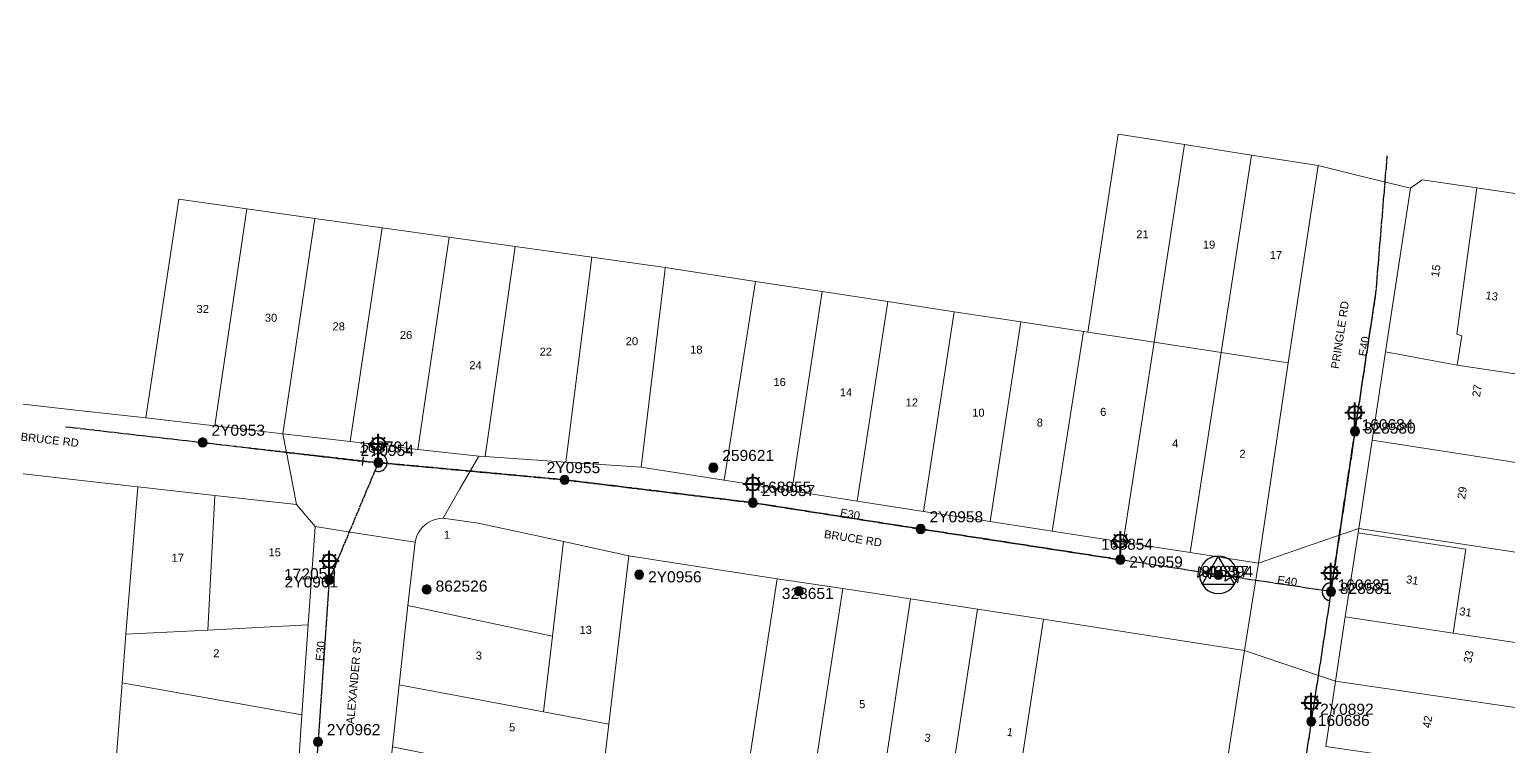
# Model space of a CAD drawing. Header units: metres. Extents: x 15383 to 530218, y 6156255 to 6759712.
# Drawn here: x 305922.8 to 306255.5, y 6193067.4 to 6193228.8 of the extents above; entities that cross this region are included whole.
import ezdxf
from ezdxf.enums import TextEntityAlignment as Align

# ---------------------------------------------------------------- set-up
doc = ezdxf.new("R2010")
doc.units = ezdxf.units.M
doc.linetypes.add('Cable Exist OH', pattern=[1, 1, 0])
doc.layers.get('0').update_dxf_attribs({"color": 6})
for name, color, linetype in [('_User Miscellaneous1', 7, 'Continuous'), ('Equip_LV_EXT', 7, 'Continuous'), ('Equip_SP_SL_EXT', 7, 'Continuous'), ('Mains_HV_EXT', 7, 'Continuous'), ('Mains_LV_EXT', 7, 'Continuous'), ('Mains_SL_EXT', 7, 'Continuous'), ('Sub_SP_TR_HV_LV_EXT', 7, 'Continuous'), ('SupportsOH_SP_TR_HV_LV_SL_EXT', 7, 'Continuous')]:
    doc.layers.add(name, color=color, linetype=linetype)
for name, color, linetype, lineweight in [('Cadastre Buildings_SP_EXT', 9, 'Continuous', 5), ('Cadastre Land Parcels_SP_EXT', 9, 'Continuous', 5), ('Cadastre Roads_SP_EXT', 9, 'Continuous', 5)]:
    doc.layers.add(name, color=color, linetype=linetype, lineweight=lineweight)
doc.styles.add('iecARIAL', font='arial.ttf', dxfattribs={"height": 2})
doc.styles.add('POLE_LABEL', font='arial.ttf')
doc.styles.get("Standard").update_dxf_attribs({"font": 'arial.ttf'})

# ---------------------------------------------------------------- blocks, each defined once
blk = doc.blocks.new('SUB_POLE_EXT')
blk.add_wipeout([(0, 4.22), (0.42, 4.2), (0.83, 4.14), (1.21, 4.05), (1.62, 3.9), (1.99, 3.72), (2.35, 3.51), (2.68, 3.26), (2.99, 2.99), (3.28, 2.66), (3.52, 2.34), (3.76, 1.92), (3.9, 1.62), (4.04, 1.23), (4.18, 0.63), (4.22, 0), (4.18, -0.61), (4.06, -1.15), (3.9, -1.62), (3.58, -2.24), (3.22, -2.73), (2.97, -3.01), (2.68, -3.26), (2.36, -3.5), (2, -3.72), (1.64, -3.89), (1.25, -4.03), (0.82, -4.14), (0.42, -4.2), (0, -4.22), (-0.41, -4.2), (-0.8, -4.15), (-1.21, -4.05), (-1.62, -3.9), (-1.99, -3.73), (-2.35, -3.51), (-2.68, -3.26), (-2.96, -3.02), (-3.23, -2.72), (-3.51, -2.35), (-3.71, -2.01), (-3.91, -1.6), (-4.05, -1.21), (-4.16, -0.76), (-4.22, -0.14), (-4.21, 0.39), (-4.14, 0.83), (-4.03, 1.27), (-3.9, 1.63), (-3.71, 2.02), (-3.5, 2.37), (-3.28, 2.67), (-2.99, 2.99), (-2.68, 3.27), (-2.33, 3.52), (-1.98, 3.73), (-1.63, 3.9), (-1.2, 4.05), (-0.78, 4.15), (-0.4, 4.21)])
blk.add_line((2.16, 0.48), (2.16, 0.48, 0))
blk.add_lwpolyline([(-4.22, 0, 1), (4.22, 0, 1)], format="xyb", close=True)
blk.add_lwpolyline([(2.14, 0.52), (0, 4.22), (-3.66, -2.11), (3.66, -2.11)], close=True)
for tag, height, flags, p in [('STREET_CODE', 0.2, 9, (1.5, 0)), ('ASSET_NUM', 2.5, 8, (2, 2)), ('CONSTRUCTED_VOLTAGE', 0.2, 9, (1.5, -0.2)), ('OPERATING_VOLTAGE', 0.2, 9, (1.5, -0.6)), ('OPERATED_BY', 0.2, 9, (1.5, -0.8)), ('ORIENTATION', 0.2, 9, (1.5, -1.2)), ('OWNED_BY', 0.2, 9, (1.5, -1.4)), ('SECONDARY_VOLTAGE', 0.2, 9, (1.5, -1.6)), ('STATE', 0.2, 9, (1.5, -1.8)), ('SUBSTATION_TYPE', 0.2, 9, (1.5, -2)), ('STREETNAME', 0.2, 9, (1.5, -2.8)), ('SUBURB', 0.2, 9, (1.5, -3)), ('Z', 0.2, 1, (1.5, -3.4)), ('NO_PHASES', 0.2, 9, (1.5, -0.4)), ('MAINTAINED_BY', 0.2, 9, (1.5, -1)), ('USAGE', 0.2, 9, (1.5, -2.2)), ('LEGEND', 0.2, 9, (1.5, -2.4)), ('LOCATION', 0.2, 9, (1.5, -2.6)), ('NOTES', 0.2, 9, (1.5, -3.2))]:
    blk.add_attdef(tag, text='', height=height, dxfattribs=dict(flags=flags)).set_placement(p, align=Align.MIDDLE_LEFT)
blk = doc.blocks.new('LV_OH_LINKS_DISTFUSE_EXT')
for p, q in [((0, 0), (0.96, 0)), ((3.84, 0), (4.8, 0))]:
    blk.add_line(p, q)
blk.add_lwpolyline([(3.84, -1.2), (3.84, 1.2), (0.96, -1.2), (0.96, 1.2)], close=True)
at = {"flags": 9}
for tag, p in [('ACTUAL_STATUS', (0, 0)), ('CONSTRUCTED_VOLTAGE', (0, -0.2)), ('OPERATING_VOLTAGE', (0, -0.6)), ('ORIENTATION', (0, -0.8)), ('OWNED_BY', (0, -1)), ('STATE', (0, -1.2)), ('SWITCH_TYPE', (0, -1.4)), ('NO_PHASES', (0, -0.4)), ('USAGE', (0, -1.6)), ('NOTES', (0, -1.8))]:
    blk.add_attdef(tag, text='', height=0.2, dxfattribs=at).set_placement(p, align=Align.MIDDLE_LEFT)
at = {"flags": 1}
blk.add_attdef('Z', (0, 0), '', height=0.2, dxfattribs=at)
blk = doc.blocks.new('SL_LANTERN_EXT')
at = {"lineweight": 40}
for p, q in [((-2.25, 4.22), (2.25, 4.22)), ((-1.46, 5.68), (-1.06, 5.28)), ((0, 1.97), (0, 6.47)), ((1.46, 5.68), (1.06, 5.28)), ((-1.46, 2.76), (-1.06, 3.16)), ((0, 0), (0, 2.72)), ((1.46, 2.76), (1.06, 3.16))]:
    blk.add_line(p, q, dxfattribs=at)
blk.add_circle((0, 4.22), 1.5, dxfattribs=at)
at = {"style": 'iecARIAL', "flags": 8}
blk.add_attdef('ASSET_NUM', (1.5, 1.5), '', height=2.5, dxfattribs=at)
for tag, p, height, flags in [('OPERATING_VOLTAGE', (0.98, -1.65), 0.2, 9), ('ORIENTATION', (0.98, -1.85), 0.2, 9), ('OWNED_BY', (0.98, -2.05), 0.2, 9), ('STATE', (0.98, -2.25), 0.2, 9), ('CONSTRUCTED_VOLTAGE', (0.98, -0.65), 0.2, 9), ('CONTROL_TYPE', (0.98, -0.85), 0.2, 9), ('LANTERN_PURPOSE', (0.98, -1.05), 0.2, 9), ('LANTERN_TYPE', (0.98, -1.25), 0.2, 9), ('NO_PHASES', (0.98, -1.45), 0.2, 9), ('USAGE', (0.98, -2.45), 0.2, 9), ('CEXIST', (0.98, -2.65), 0.2, 9), ('CNEW', (0.98, -2.85), 0.2, 9), ('CNUMBER', (0.98, -3.05), 0.2, 9), ('CREMOVE', (0.98, -3.25), 0.2, 9), ('CREPLACE', (0.98, -3.45), 0.2, 9), ('LNUMBER', (2.18, -3.25), 2.5, 8), ('LKINGHEIGHT', (0.98, -3.65), 0.2, 9), ('LBRACKET', (0.98, -3.85), 0.2, 9), ('LBRACKETVOCAB', (0.98, -4.05), 0.2, 9), ('LCATEGORY', (0.98, -4.25), 0.2, 9), ('LCHARGE1', (0.98, -4.45), 0.2, 9), ('LCHARGE1PERCENT', (0.98, -4.65), 0.2, 9), ('LCHARGE2', (0.98, -4.85), 0.2, 9), ('LCHARGE2PERCENT', (0.98, -5.05), 0.2, 9), ('LCHARGE3', (0.98, -5.25), 0.2, 9), ('LCHARGE3PERCENT', (0.98, -5.45), 0.2, 9), ('LEXIST', (0.98, -5.65), 0.2, 9), ('LLAMP', (0.98, -5.85), 0.2, 9), ('LLAMPVOCAB', (0.98, -6.05), 0.2, 9), ('LMAST', (0.98, -6.25), 0.2, 9), ('LMASTVOCAB', (0.98, -6.45), 0.2, 9), ('LNEW', (0.98, -6.65), 0.2, 9), ('LANTNUMBER', (0.98, -6.85), 0.2, 9), ('STREETNAME', (0.98, -9.25), 0.2, 9), ('SUBURB', (0.98, -9.45), 0.2, 1), ('LOUTREACH', (0.98, -7.25), 0.2, 9), ('LOUTREACHVOCAB', (0.98, -7.45), 0.2, 9), ('LRATECODE', (0.98, -7.65), 0.2, 9), ('LREMOVE', (0.98, -7.85), 0.2, 9), ('LREPLACE', (0.98, -8.05), 0.2, 9), ('LTYPE', (0.98, -8.25), 0.2, 9), ('LTYPEVOCAB', (0.98, -8.45), 0.2, 9), ('LEGEND', (0.98, -8.65), 0.2, 9), ('LOCATION', (0.98, -8.85), 0.2, 9), ('NOTES', (0.98, -9.05), 0.2, 9)]:
    blk.add_attdef(tag, p, '', height=height, dxfattribs=dict(flags=flags))
blk = doc.blocks.new('POLE_EXT')
blk.add_hatch(color=256).paths.add_polyline_path([(-1, 0, 1), (1, 0, 1)])
blk.add_lwpolyline([(-1, 0, 1), (1, 0, 1)], format="xyb", close=True)
for tag, height, flags, p in [('pNumber', 2.5, 8, (-17.84, 2.07)), ('OWNED_BY', 0.2, 9, (1.35, -0.4)), ('SPECIAL_USE', 0.2, 9, (1.35, -0.8)), ('STATE', 0.2, 9, (1.35, -1)), ('cLV', 0.2, 9, (1.35, -1.4)), ('hDepth', 0.2, 9, (1.35, -1.6)), ('hDia', 0.2, 9, (1.35, -1.8)), ('cHV', 0.2, 9, (1.35, -2)), ('cLinedev', 0.2, 9, (1.35, -3.4)), ('PARENT', 0.2, 9, (1.35, -0.6)), ('USAGE', 0.2, 9, (1.35, -1.2)), ('LBRACKET', 0.2, 9, (1.35, -2.2)), ('LExisting', 0.2, 9, (1.35, -2.4)), ('LANTNUMBER', 0.2, 9, (1.35, -2.6)), ('LOther', 0.2, 9, (1.35, -2.8)), ('LRemove', 0.2, 9, (1.35, -3)), ('LEGEND', 0.2, 9, (1.35, -3.2)), ('pExisting', 0.2, 9, (1.35, -3.8)), ('pFooting', 0.2, 9, (1.35, -4.4)), ('pNew', 0.2, 9, (1.35, -4.6)), ('pRelocate', 0.2, 9, (1.35, -5)), ('pRemove', 0.2, 9, (1.35, -5.2)), ('pReplace', 0.2, 9, (1.35, -5.4)), ('pStay', 0.2, 9, (1.35, -5.6)), ('pType', 0.2, 9, (1.35, -5.8)), ('cspan', 0.2, 9, (1.35, -6)), ('STREETNAME', 0.2, 9, (1.35, -6.2)), ('SUBURB', 0.2, 9, (1.35, -6.4)), ('LOCATION', 0.2, 9, (1.35, -3.6)), ('PFNUMBER', 0.2, 9, (1.35, -4)), ('NEWPFNUMBER', 0.2, 9, (1.35, -4.2)), ('NOTES', 0.2, 9, (1.35, -6.6)), ('OPERATED_BY', 0.2, 9, (1.36, -7.01)), ('MAINTAINED_BY', 0.2, 9, (1.36, -6.81))]:
    blk.add_attdef(tag, text='', height=height, dxfattribs=dict(flags=flags)).set_placement(p, align=Align.MIDDLE_LEFT)
at = {"style": 'POLE_LABEL'}
for tag, height, flags, p in [('STRUCTURE_PLANT_NUMBER', 0.2, 9, (1.35, 0.03)), ('ASSET_NUM', 2.5, 8, (2, 2)), ('STREET_CODE', 0.2, 9, (1.35, -0.2))]:
    blk.add_attdef(tag, text='', height=height, dxfattribs=dict(at, flags=flags)).set_placement(p, align=Align.MIDDLE_LEFT)
at = {"flags": 1}
blk.add_attdef('Z', (1.35, -7.33), '', height=0.2, dxfattribs=at)
blk = doc.blocks.new('End Shackle_EXT')
blk.add_wipeout([(0, 0.25), (1.81, 0.25), (1.82, -0.25), (0, -0.25)])
blk.add_line((1.81, -1), (1.81, 1))
at = {"flags": 1}
blk.add_attdef('Z', (0, 0), '', height=0.2, dxfattribs=at)
at = {"flags": 9}
for tag, p in [('CONNECTOR_TYPE', (0, 0)), ('CONSTRUCTED_VOLTAGE', (0, -0.2)), ('OPERATING_VOLTAGE', (0, -0.6)), ('ORIENTATION', (0, -0.8)), ('OWNED_BY', (0, -1)), ('STATE', (0, -1.2)), ('NO_PHASES', (0, -0.4)), ('USAGE', (0, -1.4)), ('NOTES', (0, -1.6))]:
    blk.add_attdef(tag, text='', height=0.2, dxfattribs=at).set_placement(p, align=Align.MIDDLE_LEFT)

msp = doc.modelspace()

# ---------------------------------------------------------------- linework, layer by layer
at = {"layer": 'Cadastre Buildings_SP_EXT', "linetype": 'Continuous'}
for points in [[(306091.03803, 6193105.17601), (306075.97602, 6193107.489), (306057.62102, 6193110.32701), (306053.17401, 6193072.444), (306051.45, 6193057.89098), (306049.79701, 6193043.455), (306045.99602, 6193014.76403), (306045.48499, 6193010.74601), (306060.30603, 6193006.65802), (306065.10198, 6193006.04398), (306075.62702, 6193004.74902), (306091.03803, 6193105.17601)], [(306196.18499, 6193089.04603), (306150.92898, 6193096.042), (306148.70099, 6193081.475), (306146.57898, 6193067.72001), (306144.46, 6193053.95802), (306189.70599, 6193047.60703), (306191.828, 6193061.235), (306196.18499, 6193089.04603)]]:
    msp.add_lwpolyline(points, close=True, dxfattribs=at)
at = {"layer": 'Cadastre Land Parcels_SP_EXT', "linetype": 'Continuous'}
for points in [[(306182.68702, 6193202.89002), (306167.74997, 6193205.21299), (306160.92601, 6193160.66296), (306175.80502, 6193158.37798), (306182.68702, 6193202.89002)], [(306197.74402, 6193200.52103), (306182.68702, 6193202.89002), (306175.80502, 6193158.37798), (306190.86397, 6193156.06304), (306197.74402, 6193200.52103)], [(306212.70403, 6193198.18798), (306197.74402, 6193200.52103), (306190.86397, 6193156.06304), (306205.97803, 6193153.74104), (306212.70403, 6193198.18798)], [(306248.45401, 6193193.14596), (306236.12702, 6193194.96897), (306233.48499, 6193193.03501), (306227.893, 6193156.27301), (306243.97899, 6193153.26201), (306245.04799, 6193159.867), (306243.94004, 6193160.24497), (306248.45401, 6193193.14596)], [(305971.74298, 6193188.41301), (305956.37399, 6193190.57203), (305948.95396, 6193141.36096), (305964.47497, 6193139.57797), (305971.74298, 6193188.41301)], [(306263.09002, 6193190.94603), (306248.45401, 6193193.14596), (306243.94004, 6193160.24497), (306245.04799, 6193159.867), (306243.97899, 6193153.26201), (306257.06397, 6193151.31596), (306263.09002, 6193190.94603)], [(305986.98204, 6193186.26997), (305971.74298, 6193188.41301), (305964.47497, 6193139.57797), (305979.81499, 6193137.78897), (305986.98204, 6193186.26997)], [(306002.12896, 6193184.14098), (305986.98204, 6193186.26997), (305979.81499, 6193137.78897), (305994.96598, 6193136.06604), (306002.12896, 6193184.14098)], [(306017.21803, 6193182.02002), (306002.12896, 6193184.14098), (305994.96598, 6193136.06604), (306010.20804, 6193134.29002), (306017.21803, 6193182.02002)], [(306032.10402, 6193179.92901), (306017.21803, 6193182.02002), (306010.20804, 6193134.29002), (306023.93502, 6193132.745), (306025.34604, 6193132.64898), (306032.10402, 6193179.92901)], [(306049.30697, 6193177.51003), (306032.10402, 6193179.92901), (306025.34604, 6193132.64898), (306043.456, 6193131.41603), (306049.30697, 6193177.51003)], [(306065.80698, 6193175.18997), (306049.30697, 6193177.51003), (306043.456, 6193131.41603), (306060.39404, 6193130.26303), (306065.72898, 6193174.282), (306065.80698, 6193175.18997)], [(306086.13399, 6193172.08799), (306065.80698, 6193175.18997), (306065.72898, 6193174.282), (306060.39404, 6193130.26303), (306079.08999, 6193127.33701), (306086.13399, 6193172.08799)], [(306101.12297, 6193169.8), (306086.13399, 6193172.08799), (306079.08999, 6193127.33701), (306094.30299, 6193124.94302), (306101.12297, 6193169.8)], [(306115.93998, 6193167.53904), (306101.12297, 6193169.8), (306094.30299, 6193124.94302), (306108.97698, 6193122.64098), (306115.93998, 6193167.53904)], [(306130.79602, 6193165.27198), (306115.93998, 6193167.53904), (306108.97698, 6193122.64098), (306123.92604, 6193120.30997), (306130.79602, 6193165.27198)], [(306145.85603, 6193162.97304), (306130.79602, 6193165.27198), (306123.92604, 6193120.30997), (306138.96396, 6193118.01898), (306145.85603, 6193162.97304)], [(306159.90798, 6193160.82797), (306145.85603, 6193162.97304), (306138.96396, 6193118.01898), (306152.89198, 6193115.87497), (306159.90798, 6193160.82797)], [(306175.80502, 6193158.37798), (306160.92601, 6193160.66296), (306159.90798, 6193160.82797), (306152.89198, 6193115.87497), (306168.84697, 6193113.38902), (306175.80502, 6193158.37798)], [(306243.97899, 6193153.26201), (306227.893, 6193156.27301), (306224.86796, 6193136.38704), (306269.31296, 6193129.42996), (306271.57498, 6193149.18299), (306257.06397, 6193151.31596), (306243.97899, 6193153.26201)], [(306269.31296, 6193129.42996), (306224.86796, 6193136.38704), (306221.84301, 6193116.50098), (306267.04396, 6193109.62499), (306269.31296, 6193129.42996)], [(305964.51499, 6193123.87896), (305947.17203, 6193125.84198), (305944.51304, 6193092.67202), (305962.9, 6193093.62999), (305964.51499, 6193123.87896)], [(305982.87104, 6193121.84996), (305964.51499, 6193123.87896), (305962.9, 6193093.62999), (305985.534, 6193094.78997), (305987.07002, 6193116.93099), (305982.87104, 6193121.84996)], [(306042.96902, 6193113.53), (306023.76701, 6193117.65496), (306015.84198, 6193118.79904), (306015.09301, 6193118.74101), (306014.35702, 6193118.598), (306013.641, 6193118.37098), (306012.95598, 6193118.062), (306012.31203, 6193117.67801), (306011.71597, 6193117.22098), (306011.17696, 6193116.69902), (306010.70102, 6193116.11903), (306010.29496, 6193115.48701), (306009.96398, 6193114.81197), (306009.714, 6193114.10496), (306009.54696, 6193113.37401), (306007.92897, 6193099.143), (306040.50304, 6193092.27797), (306042.96902, 6193113.53)], [(306218.81903, 6193096.61404), (306243.09496, 6193092.92103), (306245.97001, 6193111.819), (306221.69196, 6193115.51104), (306218.81903, 6193096.61404)], [(306221.69196, 6193115.51104), (306245.97001, 6193111.819), (306243.09496, 6193092.92103), (306264.01901, 6193089.73903), (306267.04396, 6193109.62499), (306221.84301, 6193116.50098), (306221.69196, 6193115.51104)], [(306057.62101, 6193110.32697), (306042.96902, 6193113.53), (306040.50304, 6193092.27797), (306038.43596, 6193075.25), (306053.174, 6193072.44403), (306057.62101, 6193110.32697)], [(306105.76803, 6193102.952), (306091.03804, 6193105.17603), (306075.627, 6193004.749), (306088.49503, 6193003.19399), (306090.47898, 6193002.95497), (306097.84999, 6193051.435), (306105.76803, 6193102.952)], [(306121.01504, 6193100.664), (306105.76803, 6193102.952), (306097.84999, 6193051.435), (306113.19601, 6193049.15001), (306121.01504, 6193100.664)], [(306136.08202, 6193098.35199), (306121.01504, 6193100.664), (306113.19601, 6193049.15001), (306121.60404, 6193047.88897), (306128.17201, 6193046.91997), (306136.08202, 6193098.35199)], [(306040.50304, 6193092.27797), (306007.92897, 6193099.143), (306005.98397, 6193081.303), (306038.43596, 6193075.25), (306040.50304, 6193092.27797)], [(306150.92897, 6193096.042), (306136.08202, 6193098.35199), (306128.17201, 6193046.91997), (306143.01896, 6193044.72004), (306144.46002, 6193053.95804), (306146.57903, 6193067.72), (306148.70104, 6193081.47498), (306150.92897, 6193096.042)], [(305984.10301, 6193074.55898), (305985.534, 6193094.78997), (305962.9, 6193093.62999), (305944.51304, 6193092.67202), (305943.63104, 6193081.75402), (305984.10301, 6193074.55898)], [(306216.63801, 6193082.09702), (306261.63801, 6193075.49698), (306261.72996, 6193076.045), (306263.99101, 6193089.57596), (306264.01901, 6193089.73903), (306243.09496, 6193092.92103), (306218.81903, 6193096.61404), (306216.63801, 6193082.09702)], [(305984.10301, 6193074.55898), (305943.63104, 6193081.75402), (305942.20199, 6193063.33897), (305981.11004, 6193040.86998), (305981.88101, 6193040.42496), (305982.55896, 6193051.42201), (305984.10301, 6193074.55898)], [(306053.174, 6193072.44403), (306038.43596, 6193075.25), (306005.98397, 6193081.303), (306004.44902, 6193067.35404), (306051.45001, 6193057.89096), (306053.174, 6193072.44403)], [(306261.63801, 6193075.49698), (306216.63801, 6193082.09702), (306214.43199, 6193067.40598), (306259.19499, 6193060.88297), (306261.63801, 6193075.49698)]]:
    msp.add_lwpolyline(points, close=True, dxfattribs=at)
at = {"layer": 'Cadastre Roads_SP_EXT', "linetype": 'Continuous'}
for points in [[(306233.48496, 6193193.03503), (306221.42398, 6193196.02603), (306212.70397, 6193198.18696), (306205.97799, 6193153.741), (306199.26304, 6193108.69404), (306208.75202, 6193111.97504), (306221.843, 6193116.50097), (306224.868, 6193136.38698), (306227.893, 6193156.27299), (306233.48496, 6193193.03503)], [(305888.18, 6193148.26896), (305859.71296, 6193151.51199), (305859.912, 6193143.54399), (305860.11202, 6193135.57298), (305877.54004, 6193133.82002), (305877.80098, 6193133.79), (305899.28798, 6193131.34102), (305915.51301, 6193129.43202), (305931.22702, 6193127.641), (305947.17203, 6193125.84204), (305964.51502, 6193123.879), (305982.87096, 6193121.85), (305981.35298, 6193129.769), (305979.81496, 6193137.78901), (305964.47502, 6193139.578), (305948.95396, 6193141.36098), (305933.88802, 6193143.05998), (305918.65202, 6193144.783), (305903.23498, 6193146.56201), (305888.18, 6193148.26896)], [(306009.54697, 6193113.37398), (305996.39401, 6193115.45499), (305987.06998, 6193116.93102), (305985.53399, 6193094.79003), (305984.103, 6193074.55901), (305982.55897, 6193051.42202), (305981.88096, 6193040.42504), (305990.21499, 6193035.49899), (306001.15501, 6193029.03298), (306001.77104, 6193040.43996), (306002.91998, 6193053.62604), (306004.449, 6193067.35397), (306005.98401, 6193081.30301), (306007.92904, 6193099.14297), (306009.54697, 6193113.37398)]]:
    msp.add_lwpolyline(points, close=True, dxfattribs=at)
msp.add_lwpolyline([(306214.43202, 6193067.40598), (306216.63799, 6193082.09696), (306204.80096, 6193086.11902), (306196.18497, 6193089.04601), (306191.82796, 6193061.235)], dxfattribs=at)
at = {"layer": 'Mains_HV_EXT', "linetype": 'Cable Exist OH'}
msp.add_lwpolyline([(306215.60062, 6193102.26553), (306225.72797, 6193169.52806)], dxfattribs=at)
at = {"layer": 'Mains_HV_EXT', "linetype": 'Continuous'}
for points in [[(306215.89865, 6193104.24313, 0.415165135), (306213.62198, 6193102.55708)], [(306213.62231, 6193102.55947, 0.413193197), (306215.2997, 6193100.28825)]]:
    msp.add_lwpolyline(points, format="xyb", dxfattribs=at)
at = {"layer": 'Mains_LV_EXT', "linetype": 'Cable Exist OH'}
for points in [[(306220.99829, 6193138.33379), (306225.72797, 6193169.52806)], [(305930.90001, 6193139.388), (305961.75002, 6193135.847)], [(306215.60062, 6193102.26553), (306220.99829, 6193138.33379)], [(306085.53797, 6193122.281), (306043.18299, 6193127.43401)], [(306123.31, 6193116.36598), (306085.53797, 6193122.281)], [(306168.23101, 6193109.44597), (306123.31, 6193116.36598)], [(305990.24796, 6193104.96503), (305987.70103, 6193068.46501)], [(306215.60062, 6193102.26553), (306211.15964, 6193073.05706)], [(306211.15964, 6193073.05706), (306205.99687, 6193038.79391)], [(305987.70103, 6193068.46501), (305985.32301, 6193031.27798)]]:
    msp.add_lwpolyline(points, dxfattribs=at)
at = {"layer": 'Mains_LV_EXT', "linetype": 'Continuous'}
for points in [[(306000.50602, 6193129.46697, 1.936495662), (305999.79197, 6193132.65101)], [(306215.89865, 6193104.24313, 1.013000626), (306215.30185, 6193100.29938)]]:
    msp.add_lwpolyline(points, format="xyb", dxfattribs=at)
at = {"layer": 'Mains_SL_EXT', "linetype": 'Cable Exist OH'}
for points in [[(306220.99829, 6193138.33379), (306225.72797, 6193169.52806), (306228.2699, 6193200.34196)], [(306220.99829, 6193138.33379), (306215.60062, 6193102.26553)], [(306085.53797, 6193122.281), (306123.31, 6193116.36598), (306168.23101, 6193109.44597)], [(306215.60062, 6193102.26553), (306211.15964, 6193073.05706)], [(306211.15964, 6193073.05706), (306201.5921, 6193009.18855)]]:
    msp.add_lwpolyline(points, dxfattribs=at)

# ---------------------------------------------------------------- block references
at = {"layer": 'Equip_SP_SL_EXT'}
ref = msp.add_blockref('SL_LANTERN_EXT', (306220.99822, 6193138.33378), dxfattribs=at)
ref.add_attrib('ASSET_NUM', '160684', dxfattribs={"layer": '0', "height": 2.5, "style": 'iecARIAL'}).set_placement((306222.49822, 6193139.83378), align=Align.MIDDLE_LEFT)
ref = msp.add_blockref('SL_LANTERN_EXT', (306001.27902, 6193131.31198), dxfattribs=at)
ref.add_attrib('ASSET_NUM', '168791', dxfattribs={"layer": '0', "height": 2.5, "style": 'iecARIAL'}).set_placement((306002.77902, 6193132.81198), align=Align.BOTTOM_CENTER)
ref = msp.add_blockref('SL_LANTERN_EXT', (306085.53798, 6193122.281), dxfattribs=at)
ref.add_attrib('ASSET_NUM', '168855', dxfattribs={"layer": '0', "height": 2.5, "style": 'iecARIAL'}).set_placement((306087.03798, 6193123.781), align=Align.BOTTOM_LEFT)
ref = msp.add_blockref('SL_LANTERN_EXT', (306168.23098, 6193109.446), dxfattribs=at)
ref.add_attrib('ASSET_NUM', '168854', dxfattribs={"layer": '0', "height": 2.5, "style": 'iecARIAL'}).set_placement((306169.73098, 6193110.946), align=Align.BOTTOM_CENTER)
ref = msp.add_blockref('SL_LANTERN_EXT', (305990.24802, 6193104.96501), dxfattribs=at)
ref.add_attrib('ASSET_NUM', '172059', dxfattribs={"layer": '0', "height": 2.5, "rotation": 1.8054764, "style": 'iecARIAL'}).set_placement((305991.74802, 6193106.46501), align=Align.MIDDLE_RIGHT)
ref = msp.add_blockref('SL_LANTERN_EXT', (306215.60049, 6193102.26545), dxfattribs=at)
ref.add_attrib('ASSET_NUM', '160685', dxfattribs={"layer": '0', "height": 2.5, "style": 'iecARIAL'}).set_placement((306217.10049, 6193103.76545), align=Align.MIDDLE_LEFT)
ref = msp.add_blockref('SL_LANTERN_EXT', (306211.15967, 6193073.05708), dxfattribs=at)
ref.add_attrib('ASSET_NUM', '160686', dxfattribs={"layer": '0', "height": 2.5, "style": 'iecARIAL'}).set_placement((306212.65967, 6193074.55708), align=Align.TOP_LEFT)
at = {"layer": 'Sub_SP_TR_HV_LV_EXT'}
ref = msp.add_blockref('SUB_POLE_EXT', (306190.258, 6193106.057), dxfattribs=at)
ref.add_attrib('ASSET_NUM', '40257', dxfattribs={"layer": '0', "height": 2.5}).set_placement((306192.258, 6193106.807), align=Align.MIDDLE_CENTER)
at = {"layer": 'SupportsOH_SP_TR_HV_LV_SL_EXT'}
ref = msp.add_blockref('POLE_EXT', (306220.99819, 6193138.33371), dxfattribs=at)
ref.add_attrib('ASSET_NUM', '828580', dxfattribs={"layer": '0', "height": 2.5, "style": 'POLE_LABEL'}).set_placement((306222.99819, 6193139.08371), align=Align.MIDDLE_LEFT)
ref = msp.add_blockref('POLE_EXT', (305961.74997, 6193135.84703), dxfattribs=at)
ref.add_attrib('ASSET_NUM', '2Y0953', dxfattribs={"layer": '0', "height": 2.5, "style": 'POLE_LABEL'}).set_placement((305963.74997, 6193136.59703), align=Align.BOTTOM_LEFT)
ref = msp.add_blockref('POLE_EXT', (306076.66601, 6193130.163), dxfattribs=at)
ref.add_attrib('ASSET_NUM', '259621', dxfattribs={"layer": '0', "height": 2.5, "style": 'POLE_LABEL'}).set_placement((306078.66601, 6193130.913), align=Align.BOTTOM_LEFT)
ref = msp.add_blockref('POLE_EXT', (306043.18302, 6193127.43403), dxfattribs=at)
ref.add_attrib('ASSET_NUM', '2Y0955', dxfattribs={"layer": '0', "height": 2.5, "style": 'POLE_LABEL'}).set_placement((306045.18302, 6193128.18403), align=Align.BOTTOM_CENTER)
ref = msp.add_blockref('POLE_EXT', (306085.53803, 6193122.28097), dxfattribs=at)
ref.add_attrib('ASSET_NUM', '2Y0957', dxfattribs={"layer": '0', "height": 2.5, "style": 'POLE_LABEL'}).set_placement((306087.53803, 6193123.03097), align=Align.BOTTOM_LEFT)
ref = msp.add_blockref('POLE_EXT', (306123.31001, 6193116.36601), dxfattribs=at)
ref.add_attrib('ASSET_NUM', '2Y0958', dxfattribs={"layer": '0', "height": 2.5, "style": 'POLE_LABEL'}).set_placement((306125.31001, 6193117.11601), align=Align.BOTTOM_LEFT)
ref = msp.add_blockref('POLE_EXT', (306168.23099, 6193109.44603), dxfattribs=at)
ref.add_attrib('ASSET_NUM', '2Y0959', dxfattribs={"layer": '0', "height": 2.5, "style": 'POLE_LABEL'}).set_placement((306170.23099, 6193110.19603), align=Align.TOP_LEFT)
ref = msp.add_blockref('POLE_EXT', (306059.97196, 6193106.10897), dxfattribs=at)
ref.add_attrib('ASSET_NUM', '2Y0956', dxfattribs={"layer": '0', "height": 2.5, "style": 'POLE_LABEL'}).set_placement((306061.97196, 6193106.85897), align=Align.TOP_LEFT)
ref = msp.add_blockref('POLE_EXT', (305990.24799, 6193104.96499), dxfattribs=at)
ref.add_attrib('ASSET_NUM', '2Y0961', dxfattribs={"layer": '0', "height": 2.5, "style": 'POLE_LABEL'}).set_placement((305992.24799, 6193105.71499), align=Align.TOP_RIGHT)
ref = msp.add_blockref('POLE_EXT', (306012.17897, 6193102.76699), dxfattribs=at)
ref.add_attrib('ASSET_NUM', '862526', dxfattribs={"layer": '0', "height": 2.5, "style": 'POLE_LABEL'}).set_placement((306014.17897, 6193103.51699), align=Align.MIDDLE_LEFT)
ref = msp.add_blockref('POLE_EXT', (306215.6006, 6193102.26548), dxfattribs=at)
ref.add_attrib('ASSET_NUM', '828581', dxfattribs={"layer": '0', "height": 2.5, "style": 'POLE_LABEL'}).set_placement((306217.6006, 6193103.01548), align=Align.MIDDLE_LEFT)
ref = msp.add_blockref('POLE_EXT', (306095.89998, 6193102.36496), dxfattribs=at)
ref.add_attrib('ASSET_NUM', '323651', dxfattribs={"layer": '0', "height": 2.5, "style": 'POLE_LABEL'}).set_placement((306097.89998, 6193103.11496), align=Align.TOP_CENTER)
ref = msp.add_blockref('POLE_EXT', (306211.15979, 6193073.05706), dxfattribs=at)
ref.add_attrib('ASSET_NUM', '2Y0892', dxfattribs={"layer": '0', "height": 2.5, "style": 'POLE_LABEL'}).set_placement((306213.15979, 6193073.80706), align=Align.BOTTOM_LEFT)
ref = msp.add_blockref('POLE_EXT', (305987.70096, 6193068.46502), dxfattribs=at)
ref.add_attrib('ASSET_NUM', '2Y0962', dxfattribs={"layer": '0', "height": 2.5, "style": 'POLE_LABEL'}).set_placement((305989.70096, 6193069.21502), align=Align.BOTTOM_LEFT)

# ---------------------------------------------------------------- texts
at = {"layer": 'Cadastre Land Parcels_SP_EXT'}
for s, p in [('21', (306171.79203, 6193181.78602)), ('19', (306186.775, 6193179.46304)), ('17', (306201.82252, 6193177.12821)), ('32', (305960.38649, 6193164.98103)), ('30', (305975.75378, 6193163.01252)), ('28', (305990.97299, 6193161.06649)), ('26', (306006.13021, 6193159.12924)), ('22', (306037.55325, 6193155.37603)), ('20', (306056.93863, 6193157.73221)), ('18', (306071.43083, 6193155.83202)), ('24', (306021.7622, 6193152.32657)), ('16', (306090.16252, 6193148.54201)), ('14', (306105.08577, 6193146.23071)), ('12', (306119.90977, 6193143.9405)), ('6', (306163.67558, 6193141.82664)), ('10', (306134.88554, 6193141.64352)), ('8', (306149.40496, 6193139.42374)), ('4', (306179.85446, 6193134.72878)), ('2', (306195.00175, 6193132.39571)), ('1', (306016.02845, 6193114.15715)), ('17', (305954.77499, 6193109.00577)), ('15', (305976.57802, 6193110.216)), ('13', (306046.54057, 6193092.76576)), ('2', (305964.13618, 6193087.48097)), ('3', (306023.21298, 6193086.99354)), ('5', (306109.45726, 6193076.05027)), ('5', (306030.69859, 6193070.84838))]:
    msp.add_text(s, height=1.8, dxfattribs=at).set_placement(p)
for s, rotation, p in [('15', 81.273521, (306239.84658, 6193172.97101)), ('13', 351.426056, (306250.26247, 6193168.13035)), ('27', 81.235458, (306249.1153, 6193145.97514)), ('29', 81.242172, (306245.76696, 6193122.98577)), ('31', 350.6398445, (306232.394, 6193104.21623)), ('31', 351.7264058, (306244.36799, 6193097.00807)), ('33', 77.9273514, (306247.13282, 6193086.06988)), ('42', 81.35968, (306237.97573, 6193071.47071)), ('1', 351.157745, (306142.56312, 6193069.88389)), ('3', 351.275726, (306124.01384, 6193068.59497))]:
    msp.add_text(s, height=1.8, rotation=rotation, dxfattribs=at).set_placement(p)
at = {"layer": 'Cadastre Roads_SP_EXT'}
for s, rotation, p in [('PRINGLE RD', 81.366196, (306217.35665, 6193152.31321)), ('BRUCE RD', 353.551849, (305920.7482, 6193136.28393)), ('BRUCE RD', 351.221008, (306101.45684, 6193114.37346)), ('ALEXANDER ST', 84.834457, (305995.82219, 6193072.38244))]:
    msp.add_text(s, height=1.8, rotation=rotation, dxfattribs=at).set_placement(p)
at = {"layer": 'Mains_LV_EXT'}
for s, rotation, p in [('E40', 80.2826739, (306223.54316, 6193155.12003)), ('E30', 349.9658629, (306105.06503, 6193119.22296)), ('E40', 352.6251054, (306203.45383, 6193104.08316)), ('E30', 84.9130637, (305988.96603, 6193086.58998))]:
    msp.add_text(s, height=1.8, rotation=rotation, dxfattribs=at).set_placement(p)

# ---------------------------------------------------------------- next in the draw order: linework, layer by layer
at = {"layer": 'Cadastre Land Parcels_SP_EXT', "linetype": 'Continuous'}
for points in [[(306190.86397, 6193156.06304), (306175.80502, 6193158.37798), (306168.84697, 6193113.38902), (306183.90203, 6193111.08496), (306190.86397, 6193156.06304)], [(306205.97803, 6193153.74104), (306190.86397, 6193156.06304), (306183.90203, 6193111.08496), (306199.26299, 6193108.69397), (306205.97803, 6193153.74104)]]:
    msp.add_lwpolyline(points, close=True, dxfattribs=at)
at = {"layer": 'Cadastre Roads_SP_EXT', "linetype": 'Continuous'}
msp.add_lwpolyline([(306025.34602, 6193132.649), (306023.93498, 6193132.74499), (306019.65498, 6193125.36996), (306015.84203, 6193118.79904), (306023.76703, 6193117.65504), (306042.96902, 6193113.53001), (306057.62098, 6193110.32699), (306075.97603, 6193107.48902), (306091.03799, 6193105.17602), (306105.76801, 6193102.95204), (306121.01496, 6193100.66404), (306136.08196, 6193098.35202), (306150.92898, 6193096.04203), (306196.18497, 6193089.04601), (306197.735, 6193098.94199), (306199.26304, 6193108.69404), (306183.90199, 6193111.085), (306168.84701, 6193113.38899), (306152.89201, 6193115.87497), (306138.96399, 6193118.01903), (306123.92596, 6193120.31004), (306108.97704, 6193122.64096), (306094.30301, 6193124.943), (306079.08996, 6193127.33697), (306060.39404, 6193130.26298), (306043.45603, 6193131.41599), (306025.34602, 6193132.649)], close=True, dxfattribs=at)
at = {"layer": 'Mains_HV_EXT', "linetype": 'Cable Exist OH'}
msp.add_lwpolyline([(306215.60062, 6193102.26553), (306190.25805, 6193106.05695)], dxfattribs=at)
at = {"layer": 'Mains_HV_EXT', "color": 2, "linetype": 'Cable Exist OH', "lineweight": 0}
msp.add_lwpolyline([(306195.56274, 6192969.14879), (306204.90779, 6193031.62491), (306215.60062, 6193102.26553)], dxfattribs=at)
at = {"layer": 'Mains_LV_EXT', "linetype": 'Cable Exist OH'}
for points in [[(306190.25797, 6193106.05703), (306168.23101, 6193109.44597)], [(306215.60062, 6193102.26553), (306190.25805, 6193106.05695)]]:
    msp.add_lwpolyline(points, dxfattribs=at)

# ---------------------------------------------------------------- next in the draw order: block references
at = {"layer": 'Equip_LV_EXT'}
for p, rotation in [((306189.51471, 6193106.17133), 171.6381256720373), ((306190.98965, 6193105.94746), 352.858971646075)]:
    msp.add_blockref('LV_OH_LINKS_DISTFUSE_EXT', p, dxfattribs=dict(at, rotation=rotation))
at = {"layer": 'Mains_LV_EXT', "rotation": 172.2294943831901}
msp.add_blockref('End Shackle_EXT', (305999.55402, 6193131.39901), dxfattribs=at)
at = {"layer": 'SupportsOH_SP_TR_HV_LV_SL_EXT'}
ref = msp.add_blockref('POLE_EXT', (306190.25803, 6193106.05697), dxfattribs=at)
ref.add_attrib('ASSET_NUM', '816394', dxfattribs={"layer": '0', "height": 2.5, "style": 'POLE_LABEL'}).set_placement((306192.25803, 6193106.80697), align=Align.MIDDLE_CENTER)

# ---------------------------------------------------------------- next in the draw order: linework, layer by layer
at = {"layer": '_User Miscellaneous1', "lineweight": 0}
msp.add_circle((306130.20115, 6192931.43217), 36676.4716, dxfattribs=at)
at = {"layer": 'Mains_LV_EXT', "linetype": 'Cable Exist OH'}
for points in [[(305961.75002, 6193135.847), (305999.554, 6193131.39901)], [(306001.27904, 6193131.31201), (305990.24796, 6193104.96503)], [(306043.18299, 6193127.43401), (306001.27904, 6193131.31201)]]:
    msp.add_lwpolyline(points, dxfattribs=at)
at = {"layer": 'Mains_SL_EXT', "linetype": 'Cable Exist OH'}
for points in [[(305930.90001, 6193139.388), (305961.75002, 6193135.847), (306001.27904, 6193131.31201)], [(306001.27904, 6193131.31201), (305990.24796, 6193104.96503)], [(306001.27904, 6193131.31201), (306043.18299, 6193127.43401), (306085.53797, 6193122.281)]]:
    msp.add_lwpolyline(points, dxfattribs=at)

# ---------------------------------------------------------------- next in the draw order: block references
at = {"layer": 'SupportsOH_SP_TR_HV_LV_SL_EXT'}
ref = msp.add_blockref('POLE_EXT', (306001.27903, 6193131.31199), dxfattribs=at)
ref.add_attrib('ASSET_NUM', '2Y0954', dxfattribs={"layer": '0', "height": 2.5, "style": 'POLE_LABEL'}).set_placement((306003.27903, 6193132.06199), align=Align.BOTTOM_CENTER)

doc.saveas('drawing.dxf')
